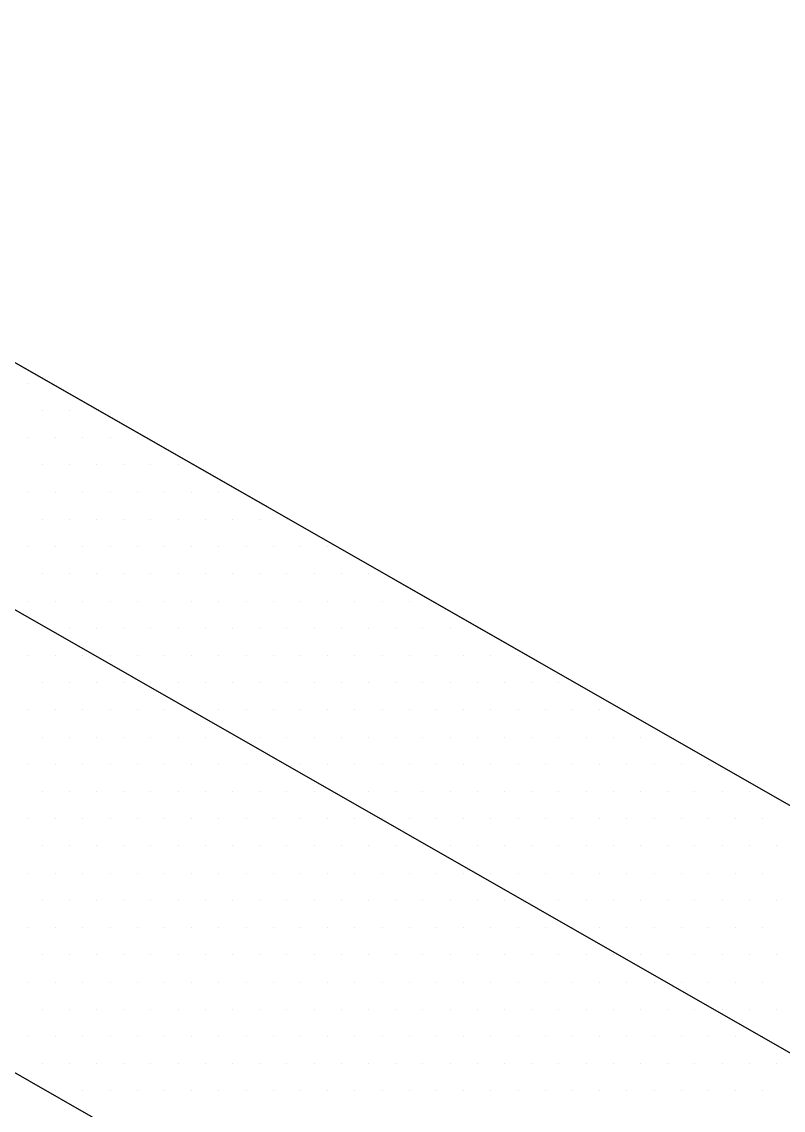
# Model space of a CAD drawing. Header units: inches. Extents: x -26 to 76, y -16 to 22.
# Drawn here: x 0.754 to 1.279, y 10.463 to 11.213 of the extents above; entities that cross this region are included whole.
import ezdxf

# ---------------------------------------------------------------- set-up
doc = ezdxf.new("R2010")
doc.units = ezdxf.units.IN
doc.header["$MEASUREMENT"] = 0
for name, color, linetype, lineweight in [('.ATI-HATCH', 7, 'Continuous', 0), ('G-ANNO-TTLB', 7, 'Continuous', 0), ('TYVEK', 7, 'Continuous', 0)]:
    doc.layers.add(name, color=color, linetype=linetype, lineweight=lineweight)

# ---------------------------------------------------------------- blocks, each defined once
blk = doc.blocks.new('Block_338')
at = {"layer": '.ATI-HATCH'}
for points, knots in [([(0.3765, 11.19149), (0.3765, 11.19149), (0.22702, 11.10645), (0.22702, 11.10645), (0.22702, 11.10645), (1.46957, 10.39693), (1.46957, 10.39693), (1.46957, 10.39693), (1.64221, 10.46874), (1.64221, 10.46874), (1.64221, 10.46874), (0.3765, 11.19149), (0.3765, 11.19149)], [0, 0, 0, 0, 1, 1, 1, 2, 2, 2, 3, 3, 3, 4, 4, 4, 4]), ([(0.22702, 11.10645), (0.22702, 11.10645), (0.0649, 11.01423), (0.0649, 11.01423), (0.0649, 11.01423), (-0.05178, 10.94672), (-0.05178, 10.94672), (-0.05178, 10.94672), (0.8818, 10.41363), (0.8818, 10.41363), (1.1439, 10.26708), (1.40599, 10.12053), (1.44561, 10.17477), (1.45094, 10.18207), (1.45225, 10.19301), (1.44897, 10.20809), (1.44134, 10.24319), (1.4089, 10.3007), (1.37645, 10.3582), (1.37645, 10.3582), (1.46957, 10.39693), (1.46957, 10.39693), (1.46957, 10.39693), (0.22702, 11.10645), (0.22702, 11.10645)], [0, 0, 0, 0, 1, 1, 1, 2, 2, 2, 3, 3, 3, 4, 4, 4, 5, 5, 5, 6, 6, 6, 7, 7, 7, 8, 8, 8, 8])]:
    blk.add_open_spline(points, degree=3, knots=knots, dxfattribs=at)
at = {"layer": '.ATI-HATCH', "color": 8, "lineweight": 0, "true_color": 0x808080}
for points in [[(0.759, 10.96429), (0.759, 10.96429), (0.759, 10.96429), (0.759, 10.96429)], [(0.76838, 10.94553), (0.76838, 10.94553), (0.76838, 10.94553), (0.76838, 10.94553)], [(0.78714, 10.94553), (0.78714, 10.94553), (0.78714, 10.94553), (0.78714, 10.94553)], [(0.80589, 10.94553), (0.80589, 10.94553), (0.80589, 10.94553), (0.80589, 10.94553)], [(0.759, 10.92678), (0.759, 10.92678), (0.759, 10.92678), (0.759, 10.92678)], [(0.77776, 10.92678), (0.77776, 10.92678), (0.77776, 10.92678), (0.77776, 10.92678)], [(0.79652, 10.92678), (0.79652, 10.92678), (0.79652, 10.92678), (0.79652, 10.92678)], [(0.81527, 10.92678), (0.81527, 10.92678), (0.81527, 10.92678), (0.81527, 10.92678)], [(0.83403, 10.92678), (0.83403, 10.92678), (0.83403, 10.92678), (0.83403, 10.92678)], [(0.76838, 10.90802), (0.76838, 10.90802), (0.76838, 10.90802), (0.76838, 10.90802)], [(0.78714, 10.90802), (0.78714, 10.90802), (0.78714, 10.90802), (0.78714, 10.90802)], [(0.80589, 10.90802), (0.80589, 10.90802), (0.80589, 10.90802), (0.80589, 10.90802)], [(0.82465, 10.90802), (0.82465, 10.90802), (0.82465, 10.90802), (0.82465, 10.90802)], [(0.8434, 10.90802), (0.8434, 10.90802), (0.8434, 10.90802), (0.8434, 10.90802)], [(0.86216, 10.90802), (0.86216, 10.90802), (0.86216, 10.90802), (0.86216, 10.90802)], [(0.759, 10.88926), (0.759, 10.88926), (0.759, 10.88926), (0.759, 10.88926)], [(0.77776, 10.88926), (0.77776, 10.88926), (0.77776, 10.88926), (0.77776, 10.88926)], [(0.79652, 10.88926), (0.79652, 10.88926), (0.79652, 10.88926), (0.79652, 10.88926)], [(0.81527, 10.88926), (0.81527, 10.88926), (0.81527, 10.88926), (0.81527, 10.88926)], [(0.83403, 10.88926), (0.83403, 10.88926), (0.83403, 10.88926), (0.83403, 10.88926)], [(0.85278, 10.88926), (0.85278, 10.88926), (0.85278, 10.88926), (0.85278, 10.88926)], [(0.87154, 10.88926), (0.87154, 10.88926), (0.87154, 10.88926), (0.87154, 10.88926)], [(0.89029, 10.88926), (0.89029, 10.88926), (0.89029, 10.88926), (0.89029, 10.88926)], [(0.76838, 10.87051), (0.76838, 10.87051), (0.76838, 10.87051), (0.76838, 10.87051)], [(0.78714, 10.87051), (0.78714, 10.87051), (0.78714, 10.87051), (0.78714, 10.87051)], [(0.80589, 10.87051), (0.80589, 10.87051), (0.80589, 10.87051), (0.80589, 10.87051)], [(0.82465, 10.87051), (0.82465, 10.87051), (0.82465, 10.87051), (0.82465, 10.87051)], [(0.8434, 10.87051), (0.8434, 10.87051), (0.8434, 10.87051), (0.8434, 10.87051)], [(0.86216, 10.87051), (0.86216, 10.87051), (0.86216, 10.87051), (0.86216, 10.87051)], [(0.88092, 10.87051), (0.88092, 10.87051), (0.88092, 10.87051), (0.88092, 10.87051)], [(0.89967, 10.87051), (0.89967, 10.87051), (0.89967, 10.87051), (0.89967, 10.87051)], [(0.91843, 10.87051), (0.91843, 10.87051), (0.91843, 10.87051), (0.91843, 10.87051)], [(0.93718, 10.87051), (0.93718, 10.87051), (0.93718, 10.87051), (0.93718, 10.87051)], [(0.759, 10.85175), (0.759, 10.85175), (0.759, 10.85175), (0.759, 10.85175)], [(0.77776, 10.85175), (0.77776, 10.85175), (0.77776, 10.85175), (0.77776, 10.85175)], [(0.79652, 10.85175), (0.79652, 10.85175), (0.79652, 10.85175), (0.79652, 10.85175)], [(0.81527, 10.85175), (0.81527, 10.85175), (0.81527, 10.85175), (0.81527, 10.85175)], [(0.83403, 10.85175), (0.83403, 10.85175), (0.83403, 10.85175), (0.83403, 10.85175)], [(0.85278, 10.85175), (0.85278, 10.85175), (0.85278, 10.85175), (0.85278, 10.85175)], [(0.87154, 10.85175), (0.87154, 10.85175), (0.87154, 10.85175), (0.87154, 10.85175)], [(0.89029, 10.85175), (0.89029, 10.85175), (0.89029, 10.85175), (0.89029, 10.85175)], [(0.90905, 10.85175), (0.90905, 10.85175), (0.90905, 10.85175), (0.90905, 10.85175)], [(0.92781, 10.85175), (0.92781, 10.85175), (0.92781, 10.85175), (0.92781, 10.85175)], [(0.94656, 10.85175), (0.94656, 10.85175), (0.94656, 10.85175), (0.94656, 10.85175)], [(0.96532, 10.85175), (0.96532, 10.85175), (0.96532, 10.85175), (0.96532, 10.85175)], [(0.76838, 10.833), (0.76838, 10.833), (0.76838, 10.833), (0.76838, 10.833)], [(0.78714, 10.833), (0.78714, 10.833), (0.78714, 10.833), (0.78714, 10.833)], [(0.80589, 10.833), (0.80589, 10.833), (0.80589, 10.833), (0.80589, 10.833)], [(0.82465, 10.833), (0.82465, 10.833), (0.82465, 10.833), (0.82465, 10.833)], [(0.8434, 10.833), (0.8434, 10.833), (0.8434, 10.833), (0.8434, 10.833)], [(0.86216, 10.833), (0.86216, 10.833), (0.86216, 10.833), (0.86216, 10.833)], [(0.88092, 10.833), (0.88092, 10.833), (0.88092, 10.833), (0.88092, 10.833)], [(0.89967, 10.833), (0.89967, 10.833), (0.89967, 10.833), (0.89967, 10.833)], [(0.91843, 10.833), (0.91843, 10.833), (0.91843, 10.833), (0.91843, 10.833)], [(0.93718, 10.833), (0.93718, 10.833), (0.93718, 10.833), (0.93718, 10.833)], [(0.95594, 10.833), (0.95594, 10.833), (0.95594, 10.833), (0.95594, 10.833)], [(0.97469, 10.833), (0.97469, 10.833), (0.97469, 10.833), (0.97469, 10.833)], [(0.99345, 10.833), (0.99345, 10.833), (0.99345, 10.833), (0.99345, 10.833)], [(0.759, 10.81424), (0.759, 10.81424), (0.759, 10.81424), (0.759, 10.81424)], [(0.77776, 10.81424), (0.77776, 10.81424), (0.77776, 10.81424), (0.77776, 10.81424)], [(0.79652, 10.81424), (0.79652, 10.81424), (0.79652, 10.81424), (0.79652, 10.81424)], [(0.81527, 10.81424), (0.81527, 10.81424), (0.81527, 10.81424), (0.81527, 10.81424)], [(0.83403, 10.81424), (0.83403, 10.81424), (0.83403, 10.81424), (0.83403, 10.81424)], [(0.85278, 10.81424), (0.85278, 10.81424), (0.85278, 10.81424), (0.85278, 10.81424)], [(0.87154, 10.81424), (0.87154, 10.81424), (0.87154, 10.81424), (0.87154, 10.81424)], [(0.89029, 10.81424), (0.89029, 10.81424), (0.89029, 10.81424), (0.89029, 10.81424)], [(0.90905, 10.81424), (0.90905, 10.81424), (0.90905, 10.81424), (0.90905, 10.81424)], [(0.92781, 10.81424), (0.92781, 10.81424), (0.92781, 10.81424), (0.92781, 10.81424)], [(0.94656, 10.81424), (0.94656, 10.81424), (0.94656, 10.81424), (0.94656, 10.81424)], [(0.96532, 10.81424), (0.96532, 10.81424), (0.96532, 10.81424), (0.96532, 10.81424)], [(0.98407, 10.81424), (0.98407, 10.81424), (0.98407, 10.81424), (0.98407, 10.81424)], [(1.00283, 10.81424), (1.00283, 10.81424), (1.00283, 10.81424), (1.00283, 10.81424)], [(1.02158, 10.81424), (1.02158, 10.81424), (1.02158, 10.81424), (1.02158, 10.81424)], [(0.76838, 10.79549), (0.76838, 10.79549), (0.76838, 10.79549), (0.76838, 10.79549)], [(0.78714, 10.79549), (0.78714, 10.79549), (0.78714, 10.79549), (0.78714, 10.79549)], [(0.80589, 10.79549), (0.80589, 10.79549), (0.80589, 10.79549), (0.80589, 10.79549)], [(0.82465, 10.79549), (0.82465, 10.79549), (0.82465, 10.79549), (0.82465, 10.79549)], [(0.8434, 10.79549), (0.8434, 10.79549), (0.8434, 10.79549), (0.8434, 10.79549)], [(0.86216, 10.79549), (0.86216, 10.79549), (0.86216, 10.79549), (0.86216, 10.79549)], [(0.88092, 10.79549), (0.88092, 10.79549), (0.88092, 10.79549), (0.88092, 10.79549)], [(0.89967, 10.79549), (0.89967, 10.79549), (0.89967, 10.79549), (0.89967, 10.79549)], [(0.91843, 10.79549), (0.91843, 10.79549), (0.91843, 10.79549), (0.91843, 10.79549)], [(0.93718, 10.79549), (0.93718, 10.79549), (0.93718, 10.79549), (0.93718, 10.79549)], [(0.95594, 10.79549), (0.95594, 10.79549), (0.95594, 10.79549), (0.95594, 10.79549)], [(0.97469, 10.79549), (0.97469, 10.79549), (0.97469, 10.79549), (0.97469, 10.79549)], [(0.99345, 10.79549), (0.99345, 10.79549), (0.99345, 10.79549), (0.99345, 10.79549)], [(1.01221, 10.79549), (1.01221, 10.79549), (1.01221, 10.79549), (1.01221, 10.79549)], [(1.03096, 10.79549), (1.03096, 10.79549), (1.03096, 10.79549), (1.03096, 10.79549)], [(1.04972, 10.79549), (1.04972, 10.79549), (1.04972, 10.79549), (1.04972, 10.79549)], [(1.06847, 10.79549), (1.06847, 10.79549), (1.06847, 10.79549), (1.06847, 10.79549)], [(0.759, 10.77673), (0.759, 10.77673), (0.759, 10.77673), (0.759, 10.77673)], [(0.77776, 10.77673), (0.77776, 10.77673), (0.77776, 10.77673), (0.77776, 10.77673)], [(0.79652, 10.77673), (0.79652, 10.77673), (0.79652, 10.77673), (0.79652, 10.77673)], [(0.81527, 10.77673), (0.81527, 10.77673), (0.81527, 10.77673), (0.81527, 10.77673)], [(0.83403, 10.77673), (0.83403, 10.77673), (0.83403, 10.77673), (0.83403, 10.77673)], [(0.85278, 10.77673), (0.85278, 10.77673), (0.85278, 10.77673), (0.85278, 10.77673)], [(0.87154, 10.77673), (0.87154, 10.77673), (0.87154, 10.77673), (0.87154, 10.77673)], [(0.89029, 10.77673), (0.89029, 10.77673), (0.89029, 10.77673), (0.89029, 10.77673)], [(0.90905, 10.77673), (0.90905, 10.77673), (0.90905, 10.77673), (0.90905, 10.77673)], [(0.92781, 10.77673), (0.92781, 10.77673), (0.92781, 10.77673), (0.92781, 10.77673)], [(0.94656, 10.77673), (0.94656, 10.77673), (0.94656, 10.77673), (0.94656, 10.77673)], [(0.96532, 10.77673), (0.96532, 10.77673), (0.96532, 10.77673), (0.96532, 10.77673)], [(0.98407, 10.77673), (0.98407, 10.77673), (0.98407, 10.77673), (0.98407, 10.77673)], [(1.00283, 10.77673), (1.00283, 10.77673), (1.00283, 10.77673), (1.00283, 10.77673)], [(1.02158, 10.77673), (1.02158, 10.77673), (1.02158, 10.77673), (1.02158, 10.77673)], [(1.04034, 10.77673), (1.04034, 10.77673), (1.04034, 10.77673), (1.04034, 10.77673)], [(1.0591, 10.77673), (1.0591, 10.77673), (1.0591, 10.77673), (1.0591, 10.77673)], [(1.07785, 10.77673), (1.07785, 10.77673), (1.07785, 10.77673), (1.07785, 10.77673)], [(1.09661, 10.77673), (1.09661, 10.77673), (1.09661, 10.77673), (1.09661, 10.77673)], [(0.76838, 10.75797), (0.76838, 10.75797), (0.76838, 10.75797), (0.76838, 10.75797)], [(0.78714, 10.75797), (0.78714, 10.75797), (0.78714, 10.75797), (0.78714, 10.75797)], [(0.80589, 10.75797), (0.80589, 10.75797), (0.80589, 10.75797), (0.80589, 10.75797)], [(0.82465, 10.75797), (0.82465, 10.75797), (0.82465, 10.75797), (0.82465, 10.75797)], [(0.8434, 10.75797), (0.8434, 10.75797), (0.8434, 10.75797), (0.8434, 10.75797)], [(0.86216, 10.75797), (0.86216, 10.75797), (0.86216, 10.75797), (0.86216, 10.75797)], [(0.88092, 10.75797), (0.88092, 10.75797), (0.88092, 10.75797), (0.88092, 10.75797)], [(0.89967, 10.75797), (0.89967, 10.75797), (0.89967, 10.75797), (0.89967, 10.75797)], [(0.91843, 10.75797), (0.91843, 10.75797), (0.91843, 10.75797), (0.91843, 10.75797)], [(0.93718, 10.75797), (0.93718, 10.75797), (0.93718, 10.75797), (0.93718, 10.75797)], [(0.95594, 10.75797), (0.95594, 10.75797), (0.95594, 10.75797), (0.95594, 10.75797)], [(0.97469, 10.75797), (0.97469, 10.75797), (0.97469, 10.75797), (0.97469, 10.75797)], [(0.99345, 10.75797), (0.99345, 10.75797), (0.99345, 10.75797), (0.99345, 10.75797)], [(1.01221, 10.75797), (1.01221, 10.75797), (1.01221, 10.75797), (1.01221, 10.75797)], [(1.03096, 10.75797), (1.03096, 10.75797), (1.03096, 10.75797), (1.03096, 10.75797)], [(1.04972, 10.75797), (1.04972, 10.75797), (1.04972, 10.75797), (1.04972, 10.75797)], [(1.06847, 10.75797), (1.06847, 10.75797), (1.06847, 10.75797), (1.06847, 10.75797)], [(1.08723, 10.75797), (1.08723, 10.75797), (1.08723, 10.75797), (1.08723, 10.75797)], [(1.10598, 10.75797), (1.10598, 10.75797), (1.10598, 10.75797), (1.10598, 10.75797)], [(1.12474, 10.75797), (1.12474, 10.75797), (1.12474, 10.75797), (1.12474, 10.75797)], [(0.759, 10.73922), (0.759, 10.73922), (0.759, 10.73922), (0.759, 10.73922)], [(0.77776, 10.73922), (0.77776, 10.73922), (0.77776, 10.73922), (0.77776, 10.73922)], [(0.79652, 10.73922), (0.79652, 10.73922), (0.79652, 10.73922), (0.79652, 10.73922)], [(0.81527, 10.73922), (0.81527, 10.73922), (0.81527, 10.73922), (0.81527, 10.73922)], [(0.83403, 10.73922), (0.83403, 10.73922), (0.83403, 10.73922), (0.83403, 10.73922)], [(0.85278, 10.73922), (0.85278, 10.73922), (0.85278, 10.73922), (0.85278, 10.73922)], [(0.87154, 10.73922), (0.87154, 10.73922), (0.87154, 10.73922), (0.87154, 10.73922)], [(0.89029, 10.73922), (0.89029, 10.73922), (0.89029, 10.73922), (0.89029, 10.73922)], [(0.90905, 10.73922), (0.90905, 10.73922), (0.90905, 10.73922), (0.90905, 10.73922)], [(0.92781, 10.73922), (0.92781, 10.73922), (0.92781, 10.73922), (0.92781, 10.73922)], [(0.94656, 10.73922), (0.94656, 10.73922), (0.94656, 10.73922), (0.94656, 10.73922)], [(0.96532, 10.73922), (0.96532, 10.73922), (0.96532, 10.73922), (0.96532, 10.73922)], [(0.98407, 10.73922), (0.98407, 10.73922), (0.98407, 10.73922), (0.98407, 10.73922)], [(1.00283, 10.73922), (1.00283, 10.73922), (1.00283, 10.73922), (1.00283, 10.73922)], [(1.02158, 10.73922), (1.02158, 10.73922), (1.02158, 10.73922), (1.02158, 10.73922)], [(1.04034, 10.73922), (1.04034, 10.73922), (1.04034, 10.73922), (1.04034, 10.73922)], [(1.0591, 10.73922), (1.0591, 10.73922), (1.0591, 10.73922), (1.0591, 10.73922)], [(1.07785, 10.73922), (1.07785, 10.73922), (1.07785, 10.73922), (1.07785, 10.73922)], [(1.09661, 10.73922), (1.09661, 10.73922), (1.09661, 10.73922), (1.09661, 10.73922)], [(1.11536, 10.73922), (1.11536, 10.73922), (1.11536, 10.73922), (1.11536, 10.73922)], [(1.13412, 10.73922), (1.13412, 10.73922), (1.13412, 10.73922), (1.13412, 10.73922)], [(1.15287, 10.73922), (1.15287, 10.73922), (1.15287, 10.73922), (1.15287, 10.73922)], [(0.76838, 10.72046), (0.76838, 10.72046), (0.76838, 10.72046), (0.76838, 10.72046)], [(0.78714, 10.72046), (0.78714, 10.72046), (0.78714, 10.72046), (0.78714, 10.72046)], [(0.80589, 10.72046), (0.80589, 10.72046), (0.80589, 10.72046), (0.80589, 10.72046)], [(0.82465, 10.72046), (0.82465, 10.72046), (0.82465, 10.72046), (0.82465, 10.72046)], [(0.8434, 10.72046), (0.8434, 10.72046), (0.8434, 10.72046), (0.8434, 10.72046)], [(0.86216, 10.72046), (0.86216, 10.72046), (0.86216, 10.72046), (0.86216, 10.72046)], [(0.88092, 10.72046), (0.88092, 10.72046), (0.88092, 10.72046), (0.88092, 10.72046)], [(0.89967, 10.72046), (0.89967, 10.72046), (0.89967, 10.72046), (0.89967, 10.72046)], [(0.91843, 10.72046), (0.91843, 10.72046), (0.91843, 10.72046), (0.91843, 10.72046)], [(0.93718, 10.72046), (0.93718, 10.72046), (0.93718, 10.72046), (0.93718, 10.72046)], [(0.95594, 10.72046), (0.95594, 10.72046), (0.95594, 10.72046), (0.95594, 10.72046)], [(0.97469, 10.72046), (0.97469, 10.72046), (0.97469, 10.72046), (0.97469, 10.72046)], [(0.99345, 10.72046), (0.99345, 10.72046), (0.99345, 10.72046), (0.99345, 10.72046)], [(1.01221, 10.72046), (1.01221, 10.72046), (1.01221, 10.72046), (1.01221, 10.72046)], [(1.03096, 10.72046), (1.03096, 10.72046), (1.03096, 10.72046), (1.03096, 10.72046)], [(1.04972, 10.72046), (1.04972, 10.72046), (1.04972, 10.72046), (1.04972, 10.72046)], [(1.06847, 10.72046), (1.06847, 10.72046), (1.06847, 10.72046), (1.06847, 10.72046)], [(1.08723, 10.72046), (1.08723, 10.72046), (1.08723, 10.72046), (1.08723, 10.72046)], [(1.10598, 10.72046), (1.10598, 10.72046), (1.10598, 10.72046), (1.10598, 10.72046)], [(1.12474, 10.72046), (1.12474, 10.72046), (1.12474, 10.72046), (1.12474, 10.72046)], [(1.1435, 10.72046), (1.1435, 10.72046), (1.1435, 10.72046), (1.1435, 10.72046)], [(1.16225, 10.72046), (1.16225, 10.72046), (1.16225, 10.72046), (1.16225, 10.72046)], [(1.18101, 10.72046), (1.18101, 10.72046), (1.18101, 10.72046), (1.18101, 10.72046)], [(1.19976, 10.72046), (1.19976, 10.72046), (1.19976, 10.72046), (1.19976, 10.72046)], [(0.759, 10.70171), (0.759, 10.70171), (0.759, 10.70171), (0.759, 10.70171)], [(0.77776, 10.70171), (0.77776, 10.70171), (0.77776, 10.70171), (0.77776, 10.70171)], [(0.79652, 10.70171), (0.79652, 10.70171), (0.79652, 10.70171), (0.79652, 10.70171)], [(0.81527, 10.70171), (0.81527, 10.70171), (0.81527, 10.70171), (0.81527, 10.70171)], [(0.83403, 10.70171), (0.83403, 10.70171), (0.83403, 10.70171), (0.83403, 10.70171)], [(0.85278, 10.70171), (0.85278, 10.70171), (0.85278, 10.70171), (0.85278, 10.70171)], [(0.87154, 10.70171), (0.87154, 10.70171), (0.87154, 10.70171), (0.87154, 10.70171)], [(0.89029, 10.70171), (0.89029, 10.70171), (0.89029, 10.70171), (0.89029, 10.70171)], [(0.90905, 10.70171), (0.90905, 10.70171), (0.90905, 10.70171), (0.90905, 10.70171)], [(0.92781, 10.70171), (0.92781, 10.70171), (0.92781, 10.70171), (0.92781, 10.70171)], [(0.94656, 10.70171), (0.94656, 10.70171), (0.94656, 10.70171), (0.94656, 10.70171)], [(0.96532, 10.70171), (0.96532, 10.70171), (0.96532, 10.70171), (0.96532, 10.70171)], [(0.98407, 10.70171), (0.98407, 10.70171), (0.98407, 10.70171), (0.98407, 10.70171)], [(1.00283, 10.70171), (1.00283, 10.70171), (1.00283, 10.70171), (1.00283, 10.70171)], [(1.02158, 10.70171), (1.02158, 10.70171), (1.02158, 10.70171), (1.02158, 10.70171)], [(1.04034, 10.70171), (1.04034, 10.70171), (1.04034, 10.70171), (1.04034, 10.70171)], [(1.0591, 10.70171), (1.0591, 10.70171), (1.0591, 10.70171), (1.0591, 10.70171)], [(1.07785, 10.70171), (1.07785, 10.70171), (1.07785, 10.70171), (1.07785, 10.70171)], [(1.09661, 10.70171), (1.09661, 10.70171), (1.09661, 10.70171), (1.09661, 10.70171)], [(1.11536, 10.70171), (1.11536, 10.70171), (1.11536, 10.70171), (1.11536, 10.70171)], [(1.13412, 10.70171), (1.13412, 10.70171), (1.13412, 10.70171), (1.13412, 10.70171)], [(1.15287, 10.70171), (1.15287, 10.70171), (1.15287, 10.70171), (1.15287, 10.70171)], [(1.17163, 10.70171), (1.17163, 10.70171), (1.17163, 10.70171), (1.17163, 10.70171)], [(1.19038, 10.70171), (1.19038, 10.70171), (1.19038, 10.70171), (1.19038, 10.70171)], [(1.20914, 10.70171), (1.20914, 10.70171), (1.20914, 10.70171), (1.20914, 10.70171)], [(1.2279, 10.70171), (1.2279, 10.70171), (1.2279, 10.70171), (1.2279, 10.70171)], [(0.76838, 10.68295), (0.76838, 10.68295), (0.76838, 10.68295), (0.76838, 10.68295)], [(0.78714, 10.68295), (0.78714, 10.68295), (0.78714, 10.68295), (0.78714, 10.68295)], [(0.80589, 10.68295), (0.80589, 10.68295), (0.80589, 10.68295), (0.80589, 10.68295)], [(0.82465, 10.68295), (0.82465, 10.68295), (0.82465, 10.68295), (0.82465, 10.68295)], [(0.8434, 10.68295), (0.8434, 10.68295), (0.8434, 10.68295), (0.8434, 10.68295)], [(0.86216, 10.68295), (0.86216, 10.68295), (0.86216, 10.68295), (0.86216, 10.68295)], [(0.88092, 10.68295), (0.88092, 10.68295), (0.88092, 10.68295), (0.88092, 10.68295)], [(0.89967, 10.68295), (0.89967, 10.68295), (0.89967, 10.68295), (0.89967, 10.68295)], [(0.91843, 10.68295), (0.91843, 10.68295), (0.91843, 10.68295), (0.91843, 10.68295)], [(0.93718, 10.68295), (0.93718, 10.68295), (0.93718, 10.68295), (0.93718, 10.68295)], [(0.95594, 10.68295), (0.95594, 10.68295), (0.95594, 10.68295), (0.95594, 10.68295)], [(0.97469, 10.68295), (0.97469, 10.68295), (0.97469, 10.68295), (0.97469, 10.68295)], [(0.99345, 10.68295), (0.99345, 10.68295), (0.99345, 10.68295), (0.99345, 10.68295)], [(1.01221, 10.68295), (1.01221, 10.68295), (1.01221, 10.68295), (1.01221, 10.68295)], [(1.03096, 10.68295), (1.03096, 10.68295), (1.03096, 10.68295), (1.03096, 10.68295)], [(1.04972, 10.68295), (1.04972, 10.68295), (1.04972, 10.68295), (1.04972, 10.68295)], [(1.06847, 10.68295), (1.06847, 10.68295), (1.06847, 10.68295), (1.06847, 10.68295)], [(1.08723, 10.68295), (1.08723, 10.68295), (1.08723, 10.68295), (1.08723, 10.68295)], [(1.10598, 10.68295), (1.10598, 10.68295), (1.10598, 10.68295), (1.10598, 10.68295)], [(1.12474, 10.68295), (1.12474, 10.68295), (1.12474, 10.68295), (1.12474, 10.68295)], [(1.1435, 10.68295), (1.1435, 10.68295), (1.1435, 10.68295), (1.1435, 10.68295)], [(1.16225, 10.68295), (1.16225, 10.68295), (1.16225, 10.68295), (1.16225, 10.68295)], [(1.18101, 10.68295), (1.18101, 10.68295), (1.18101, 10.68295), (1.18101, 10.68295)], [(1.19976, 10.68295), (1.19976, 10.68295), (1.19976, 10.68295), (1.19976, 10.68295)], [(1.21852, 10.68295), (1.21852, 10.68295), (1.21852, 10.68295), (1.21852, 10.68295)], [(1.23727, 10.68295), (1.23727, 10.68295), (1.23727, 10.68295), (1.23727, 10.68295)], [(1.25603, 10.68295), (1.25603, 10.68295), (1.25603, 10.68295), (1.25603, 10.68295)], [(0.759, 10.6642), (0.759, 10.6642), (0.759, 10.6642), (0.759, 10.6642)], [(0.77776, 10.6642), (0.77776, 10.6642), (0.77776, 10.6642), (0.77776, 10.6642)], [(0.79652, 10.6642), (0.79652, 10.6642), (0.79652, 10.6642), (0.79652, 10.6642)], [(0.81527, 10.6642), (0.81527, 10.6642), (0.81527, 10.6642), (0.81527, 10.6642)], [(0.83403, 10.6642), (0.83403, 10.6642), (0.83403, 10.6642), (0.83403, 10.6642)], [(0.85278, 10.6642), (0.85278, 10.6642), (0.85278, 10.6642), (0.85278, 10.6642)], [(0.87154, 10.6642), (0.87154, 10.6642), (0.87154, 10.6642), (0.87154, 10.6642)], [(0.89029, 10.6642), (0.89029, 10.6642), (0.89029, 10.6642), (0.89029, 10.6642)], [(0.90905, 10.6642), (0.90905, 10.6642), (0.90905, 10.6642), (0.90905, 10.6642)], [(0.92781, 10.6642), (0.92781, 10.6642), (0.92781, 10.6642), (0.92781, 10.6642)], [(0.94656, 10.6642), (0.94656, 10.6642), (0.94656, 10.6642), (0.94656, 10.6642)], [(0.96532, 10.6642), (0.96532, 10.6642), (0.96532, 10.6642), (0.96532, 10.6642)], [(0.98407, 10.6642), (0.98407, 10.6642), (0.98407, 10.6642), (0.98407, 10.6642)], [(1.00283, 10.6642), (1.00283, 10.6642), (1.00283, 10.6642), (1.00283, 10.6642)], [(1.02158, 10.6642), (1.02158, 10.6642), (1.02158, 10.6642), (1.02158, 10.6642)], [(1.04034, 10.6642), (1.04034, 10.6642), (1.04034, 10.6642), (1.04034, 10.6642)], [(1.0591, 10.6642), (1.0591, 10.6642), (1.0591, 10.6642), (1.0591, 10.6642)], [(1.07785, 10.6642), (1.07785, 10.6642), (1.07785, 10.6642), (1.07785, 10.6642)], [(1.09661, 10.6642), (1.09661, 10.6642), (1.09661, 10.6642), (1.09661, 10.6642)], [(1.11536, 10.6642), (1.11536, 10.6642), (1.11536, 10.6642), (1.11536, 10.6642)], [(1.13412, 10.6642), (1.13412, 10.6642), (1.13412, 10.6642), (1.13412, 10.6642)], [(1.15287, 10.6642), (1.15287, 10.6642), (1.15287, 10.6642), (1.15287, 10.6642)], [(1.17163, 10.6642), (1.17163, 10.6642), (1.17163, 10.6642), (1.17163, 10.6642)], [(1.19038, 10.6642), (1.19038, 10.6642), (1.19038, 10.6642), (1.19038, 10.6642)], [(1.20914, 10.6642), (1.20914, 10.6642), (1.20914, 10.6642), (1.20914, 10.6642)], [(1.2279, 10.6642), (1.2279, 10.6642), (1.2279, 10.6642), (1.2279, 10.6642)], [(1.24665, 10.6642), (1.24665, 10.6642), (1.24665, 10.6642), (1.24665, 10.6642)], [(1.26541, 10.6642), (1.26541, 10.6642), (1.26541, 10.6642), (1.26541, 10.6642)], [(0.76838, 10.64544), (0.76838, 10.64544), (0.76838, 10.64544), (0.76838, 10.64544)], [(0.78714, 10.64544), (0.78714, 10.64544), (0.78714, 10.64544), (0.78714, 10.64544)], [(0.80589, 10.64544), (0.80589, 10.64544), (0.80589, 10.64544), (0.80589, 10.64544)], [(0.82465, 10.64544), (0.82465, 10.64544), (0.82465, 10.64544), (0.82465, 10.64544)], [(0.8434, 10.64544), (0.8434, 10.64544), (0.8434, 10.64544), (0.8434, 10.64544)], [(0.86216, 10.64544), (0.86216, 10.64544), (0.86216, 10.64544), (0.86216, 10.64544)], [(0.88092, 10.64544), (0.88092, 10.64544), (0.88092, 10.64544), (0.88092, 10.64544)], [(0.89967, 10.64544), (0.89967, 10.64544), (0.89967, 10.64544), (0.89967, 10.64544)], [(0.91843, 10.64544), (0.91843, 10.64544), (0.91843, 10.64544), (0.91843, 10.64544)], [(0.93718, 10.64544), (0.93718, 10.64544), (0.93718, 10.64544), (0.93718, 10.64544)], [(0.95594, 10.64544), (0.95594, 10.64544), (0.95594, 10.64544), (0.95594, 10.64544)], [(0.97469, 10.64544), (0.97469, 10.64544), (0.97469, 10.64544), (0.97469, 10.64544)], [(0.99345, 10.64544), (0.99345, 10.64544), (0.99345, 10.64544), (0.99345, 10.64544)], [(1.01221, 10.64544), (1.01221, 10.64544), (1.01221, 10.64544), (1.01221, 10.64544)], [(1.03096, 10.64544), (1.03096, 10.64544), (1.03096, 10.64544), (1.03096, 10.64544)], [(1.04972, 10.64544), (1.04972, 10.64544), (1.04972, 10.64544), (1.04972, 10.64544)], [(1.06847, 10.64544), (1.06847, 10.64544), (1.06847, 10.64544), (1.06847, 10.64544)], [(1.08723, 10.64544), (1.08723, 10.64544), (1.08723, 10.64544), (1.08723, 10.64544)], [(1.10598, 10.64544), (1.10598, 10.64544), (1.10598, 10.64544), (1.10598, 10.64544)], [(1.12474, 10.64544), (1.12474, 10.64544), (1.12474, 10.64544), (1.12474, 10.64544)], [(1.1435, 10.64544), (1.1435, 10.64544), (1.1435, 10.64544), (1.1435, 10.64544)], [(1.16225, 10.64544), (1.16225, 10.64544), (1.16225, 10.64544), (1.16225, 10.64544)], [(1.18101, 10.64544), (1.18101, 10.64544), (1.18101, 10.64544), (1.18101, 10.64544)], [(1.19976, 10.64544), (1.19976, 10.64544), (1.19976, 10.64544), (1.19976, 10.64544)], [(1.21852, 10.64544), (1.21852, 10.64544), (1.21852, 10.64544), (1.21852, 10.64544)], [(1.23727, 10.64544), (1.23727, 10.64544), (1.23727, 10.64544), (1.23727, 10.64544)], [(1.25603, 10.64544), (1.25603, 10.64544), (1.25603, 10.64544), (1.25603, 10.64544)], [(1.27479, 10.64544), (1.27479, 10.64544), (1.27479, 10.64544), (1.27479, 10.64544)], [(0.759, 10.62668), (0.759, 10.62668), (0.759, 10.62668), (0.759, 10.62668)], [(0.77776, 10.62668), (0.77776, 10.62668), (0.77776, 10.62668), (0.77776, 10.62668)], [(0.79652, 10.62668), (0.79652, 10.62668), (0.79652, 10.62668), (0.79652, 10.62668)], [(0.81527, 10.62668), (0.81527, 10.62668), (0.81527, 10.62668), (0.81527, 10.62668)], [(0.83403, 10.62668), (0.83403, 10.62668), (0.83403, 10.62668), (0.83403, 10.62668)], [(0.85278, 10.62668), (0.85278, 10.62668), (0.85278, 10.62668), (0.85278, 10.62668)], [(0.87154, 10.62668), (0.87154, 10.62668), (0.87154, 10.62668), (0.87154, 10.62668)], [(0.89029, 10.62668), (0.89029, 10.62668), (0.89029, 10.62668), (0.89029, 10.62668)], [(0.90905, 10.62668), (0.90905, 10.62668), (0.90905, 10.62668), (0.90905, 10.62668)], [(0.92781, 10.62668), (0.92781, 10.62668), (0.92781, 10.62668), (0.92781, 10.62668)], [(0.94656, 10.62668), (0.94656, 10.62668), (0.94656, 10.62668), (0.94656, 10.62668)], [(0.96532, 10.62668), (0.96532, 10.62668), (0.96532, 10.62668), (0.96532, 10.62668)], [(0.98407, 10.62668), (0.98407, 10.62668), (0.98407, 10.62668), (0.98407, 10.62668)], [(1.00283, 10.62668), (1.00283, 10.62668), (1.00283, 10.62668), (1.00283, 10.62668)], [(1.02158, 10.62668), (1.02158, 10.62668), (1.02158, 10.62668), (1.02158, 10.62668)], [(1.04034, 10.62668), (1.04034, 10.62668), (1.04034, 10.62668), (1.04034, 10.62668)], [(1.0591, 10.62668), (1.0591, 10.62668), (1.0591, 10.62668), (1.0591, 10.62668)], [(1.07785, 10.62668), (1.07785, 10.62668), (1.07785, 10.62668), (1.07785, 10.62668)], [(1.09661, 10.62668), (1.09661, 10.62668), (1.09661, 10.62668), (1.09661, 10.62668)], [(1.11536, 10.62668), (1.11536, 10.62668), (1.11536, 10.62668), (1.11536, 10.62668)], [(1.13412, 10.62668), (1.13412, 10.62668), (1.13412, 10.62668), (1.13412, 10.62668)], [(1.15287, 10.62668), (1.15287, 10.62668), (1.15287, 10.62668), (1.15287, 10.62668)], [(1.17163, 10.62668), (1.17163, 10.62668), (1.17163, 10.62668), (1.17163, 10.62668)], [(1.19038, 10.62668), (1.19038, 10.62668), (1.19038, 10.62668), (1.19038, 10.62668)], [(1.20914, 10.62668), (1.20914, 10.62668), (1.20914, 10.62668), (1.20914, 10.62668)], [(1.2279, 10.62668), (1.2279, 10.62668), (1.2279, 10.62668), (1.2279, 10.62668)], [(1.24665, 10.62668), (1.24665, 10.62668), (1.24665, 10.62668), (1.24665, 10.62668)], [(1.26541, 10.62668), (1.26541, 10.62668), (1.26541, 10.62668), (1.26541, 10.62668)], [(0.76838, 10.60793), (0.76838, 10.60793), (0.76838, 10.60793), (0.76838, 10.60793)], [(0.78714, 10.60793), (0.78714, 10.60793), (0.78714, 10.60793), (0.78714, 10.60793)], [(0.80589, 10.60793), (0.80589, 10.60793), (0.80589, 10.60793), (0.80589, 10.60793)], [(0.82465, 10.60793), (0.82465, 10.60793), (0.82465, 10.60793), (0.82465, 10.60793)], [(0.8434, 10.60793), (0.8434, 10.60793), (0.8434, 10.60793), (0.8434, 10.60793)], [(0.86216, 10.60793), (0.86216, 10.60793), (0.86216, 10.60793), (0.86216, 10.60793)], [(0.88092, 10.60793), (0.88092, 10.60793), (0.88092, 10.60793), (0.88092, 10.60793)], [(0.89967, 10.60793), (0.89967, 10.60793), (0.89967, 10.60793), (0.89967, 10.60793)], [(0.91843, 10.60793), (0.91843, 10.60793), (0.91843, 10.60793), (0.91843, 10.60793)], [(0.93718, 10.60793), (0.93718, 10.60793), (0.93718, 10.60793), (0.93718, 10.60793)], [(0.95594, 10.60793), (0.95594, 10.60793), (0.95594, 10.60793), (0.95594, 10.60793)], [(0.97469, 10.60793), (0.97469, 10.60793), (0.97469, 10.60793), (0.97469, 10.60793)], [(0.99345, 10.60793), (0.99345, 10.60793), (0.99345, 10.60793), (0.99345, 10.60793)], [(1.01221, 10.60793), (1.01221, 10.60793), (1.01221, 10.60793), (1.01221, 10.60793)], [(1.03096, 10.60793), (1.03096, 10.60793), (1.03096, 10.60793), (1.03096, 10.60793)], [(1.04972, 10.60793), (1.04972, 10.60793), (1.04972, 10.60793), (1.04972, 10.60793)], [(1.06847, 10.60793), (1.06847, 10.60793), (1.06847, 10.60793), (1.06847, 10.60793)], [(1.08723, 10.60793), (1.08723, 10.60793), (1.08723, 10.60793), (1.08723, 10.60793)], [(1.10598, 10.60793), (1.10598, 10.60793), (1.10598, 10.60793), (1.10598, 10.60793)], [(1.12474, 10.60793), (1.12474, 10.60793), (1.12474, 10.60793), (1.12474, 10.60793)], [(1.1435, 10.60793), (1.1435, 10.60793), (1.1435, 10.60793), (1.1435, 10.60793)], [(1.16225, 10.60793), (1.16225, 10.60793), (1.16225, 10.60793), (1.16225, 10.60793)], [(1.18101, 10.60793), (1.18101, 10.60793), (1.18101, 10.60793), (1.18101, 10.60793)], [(1.19976, 10.60793), (1.19976, 10.60793), (1.19976, 10.60793), (1.19976, 10.60793)], [(1.21852, 10.60793), (1.21852, 10.60793), (1.21852, 10.60793), (1.21852, 10.60793)], [(1.23727, 10.60793), (1.23727, 10.60793), (1.23727, 10.60793), (1.23727, 10.60793)], [(1.25603, 10.60793), (1.25603, 10.60793), (1.25603, 10.60793), (1.25603, 10.60793)], [(1.27479, 10.60793), (1.27479, 10.60793), (1.27479, 10.60793), (1.27479, 10.60793)], [(0.759, 10.58917), (0.759, 10.58917), (0.759, 10.58917), (0.759, 10.58917)], [(0.77776, 10.58917), (0.77776, 10.58917), (0.77776, 10.58917), (0.77776, 10.58917)], [(0.79652, 10.58917), (0.79652, 10.58917), (0.79652, 10.58917), (0.79652, 10.58917)], [(0.81527, 10.58917), (0.81527, 10.58917), (0.81527, 10.58917), (0.81527, 10.58917)], [(0.83403, 10.58917), (0.83403, 10.58917), (0.83403, 10.58917), (0.83403, 10.58917)], [(0.85278, 10.58917), (0.85278, 10.58917), (0.85278, 10.58917), (0.85278, 10.58917)], [(0.87154, 10.58917), (0.87154, 10.58917), (0.87154, 10.58917), (0.87154, 10.58917)], [(0.89029, 10.58917), (0.89029, 10.58917), (0.89029, 10.58917), (0.89029, 10.58917)], [(0.90905, 10.58917), (0.90905, 10.58917), (0.90905, 10.58917), (0.90905, 10.58917)], [(0.92781, 10.58917), (0.92781, 10.58917), (0.92781, 10.58917), (0.92781, 10.58917)], [(0.94656, 10.58917), (0.94656, 10.58917), (0.94656, 10.58917), (0.94656, 10.58917)], [(0.96532, 10.58917), (0.96532, 10.58917), (0.96532, 10.58917), (0.96532, 10.58917)], [(0.98407, 10.58917), (0.98407, 10.58917), (0.98407, 10.58917), (0.98407, 10.58917)], [(1.00283, 10.58917), (1.00283, 10.58917), (1.00283, 10.58917), (1.00283, 10.58917)], [(1.02158, 10.58917), (1.02158, 10.58917), (1.02158, 10.58917), (1.02158, 10.58917)], [(1.04034, 10.58917), (1.04034, 10.58917), (1.04034, 10.58917), (1.04034, 10.58917)], [(1.0591, 10.58917), (1.0591, 10.58917), (1.0591, 10.58917), (1.0591, 10.58917)], [(1.07785, 10.58917), (1.07785, 10.58917), (1.07785, 10.58917), (1.07785, 10.58917)], [(1.09661, 10.58917), (1.09661, 10.58917), (1.09661, 10.58917), (1.09661, 10.58917)], [(1.11536, 10.58917), (1.11536, 10.58917), (1.11536, 10.58917), (1.11536, 10.58917)], [(1.13412, 10.58917), (1.13412, 10.58917), (1.13412, 10.58917), (1.13412, 10.58917)], [(1.15287, 10.58917), (1.15287, 10.58917), (1.15287, 10.58917), (1.15287, 10.58917)], [(1.17163, 10.58917), (1.17163, 10.58917), (1.17163, 10.58917), (1.17163, 10.58917)], [(1.19038, 10.58917), (1.19038, 10.58917), (1.19038, 10.58917), (1.19038, 10.58917)], [(1.20914, 10.58917), (1.20914, 10.58917), (1.20914, 10.58917), (1.20914, 10.58917)], [(1.2279, 10.58917), (1.2279, 10.58917), (1.2279, 10.58917), (1.2279, 10.58917)], [(1.24665, 10.58917), (1.24665, 10.58917), (1.24665, 10.58917), (1.24665, 10.58917)], [(1.26541, 10.58917), (1.26541, 10.58917), (1.26541, 10.58917), (1.26541, 10.58917)], [(0.76838, 10.57042), (0.76838, 10.57042), (0.76838, 10.57042), (0.76838, 10.57042)], [(0.78714, 10.57042), (0.78714, 10.57042), (0.78714, 10.57042), (0.78714, 10.57042)], [(0.80589, 10.57042), (0.80589, 10.57042), (0.80589, 10.57042), (0.80589, 10.57042)], [(0.82465, 10.57042), (0.82465, 10.57042), (0.82465, 10.57042), (0.82465, 10.57042)], [(0.8434, 10.57042), (0.8434, 10.57042), (0.8434, 10.57042), (0.8434, 10.57042)], [(0.86216, 10.57042), (0.86216, 10.57042), (0.86216, 10.57042), (0.86216, 10.57042)], [(0.88092, 10.57042), (0.88092, 10.57042), (0.88092, 10.57042), (0.88092, 10.57042)], [(0.89967, 10.57042), (0.89967, 10.57042), (0.89967, 10.57042), (0.89967, 10.57042)], [(0.91843, 10.57042), (0.91843, 10.57042), (0.91843, 10.57042), (0.91843, 10.57042)], [(0.93718, 10.57042), (0.93718, 10.57042), (0.93718, 10.57042), (0.93718, 10.57042)], [(0.95594, 10.57042), (0.95594, 10.57042), (0.95594, 10.57042), (0.95594, 10.57042)], [(0.97469, 10.57042), (0.97469, 10.57042), (0.97469, 10.57042), (0.97469, 10.57042)], [(0.99345, 10.57042), (0.99345, 10.57042), (0.99345, 10.57042), (0.99345, 10.57042)], [(1.01221, 10.57042), (1.01221, 10.57042), (1.01221, 10.57042), (1.01221, 10.57042)], [(1.03096, 10.57042), (1.03096, 10.57042), (1.03096, 10.57042), (1.03096, 10.57042)], [(1.04972, 10.57042), (1.04972, 10.57042), (1.04972, 10.57042), (1.04972, 10.57042)], [(1.06847, 10.57042), (1.06847, 10.57042), (1.06847, 10.57042), (1.06847, 10.57042)], [(1.08723, 10.57042), (1.08723, 10.57042), (1.08723, 10.57042), (1.08723, 10.57042)], [(1.10598, 10.57042), (1.10598, 10.57042), (1.10598, 10.57042), (1.10598, 10.57042)], [(1.12474, 10.57042), (1.12474, 10.57042), (1.12474, 10.57042), (1.12474, 10.57042)], [(1.1435, 10.57042), (1.1435, 10.57042), (1.1435, 10.57042), (1.1435, 10.57042)], [(1.16225, 10.57042), (1.16225, 10.57042), (1.16225, 10.57042), (1.16225, 10.57042)], [(1.18101, 10.57042), (1.18101, 10.57042), (1.18101, 10.57042), (1.18101, 10.57042)], [(1.19976, 10.57042), (1.19976, 10.57042), (1.19976, 10.57042), (1.19976, 10.57042)], [(1.21852, 10.57042), (1.21852, 10.57042), (1.21852, 10.57042), (1.21852, 10.57042)], [(1.23727, 10.57042), (1.23727, 10.57042), (1.23727, 10.57042), (1.23727, 10.57042)], [(1.25603, 10.57042), (1.25603, 10.57042), (1.25603, 10.57042), (1.25603, 10.57042)], [(1.27479, 10.57042), (1.27479, 10.57042), (1.27479, 10.57042), (1.27479, 10.57042)], [(0.759, 10.55166), (0.759, 10.55166), (0.759, 10.55166), (0.759, 10.55166)], [(0.77776, 10.55166), (0.77776, 10.55166), (0.77776, 10.55166), (0.77776, 10.55166)], [(0.79652, 10.55166), (0.79652, 10.55166), (0.79652, 10.55166), (0.79652, 10.55166)], [(0.81527, 10.55166), (0.81527, 10.55166), (0.81527, 10.55166), (0.81527, 10.55166)], [(0.83403, 10.55166), (0.83403, 10.55166), (0.83403, 10.55166), (0.83403, 10.55166)], [(0.85278, 10.55166), (0.85278, 10.55166), (0.85278, 10.55166), (0.85278, 10.55166)], [(0.87154, 10.55166), (0.87154, 10.55166), (0.87154, 10.55166), (0.87154, 10.55166)], [(0.89029, 10.55166), (0.89029, 10.55166), (0.89029, 10.55166), (0.89029, 10.55166)], [(0.90905, 10.55166), (0.90905, 10.55166), (0.90905, 10.55166), (0.90905, 10.55166)], [(0.92781, 10.55166), (0.92781, 10.55166), (0.92781, 10.55166), (0.92781, 10.55166)], [(0.94656, 10.55166), (0.94656, 10.55166), (0.94656, 10.55166), (0.94656, 10.55166)], [(0.96532, 10.55166), (0.96532, 10.55166), (0.96532, 10.55166), (0.96532, 10.55166)], [(0.98407, 10.55166), (0.98407, 10.55166), (0.98407, 10.55166), (0.98407, 10.55166)], [(1.00283, 10.55166), (1.00283, 10.55166), (1.00283, 10.55166), (1.00283, 10.55166)], [(1.02158, 10.55166), (1.02158, 10.55166), (1.02158, 10.55166), (1.02158, 10.55166)], [(1.04034, 10.55166), (1.04034, 10.55166), (1.04034, 10.55166), (1.04034, 10.55166)], [(1.0591, 10.55166), (1.0591, 10.55166), (1.0591, 10.55166), (1.0591, 10.55166)], [(1.07785, 10.55166), (1.07785, 10.55166), (1.07785, 10.55166), (1.07785, 10.55166)], [(1.09661, 10.55166), (1.09661, 10.55166), (1.09661, 10.55166), (1.09661, 10.55166)], [(1.11536, 10.55166), (1.11536, 10.55166), (1.11536, 10.55166), (1.11536, 10.55166)], [(1.13412, 10.55166), (1.13412, 10.55166), (1.13412, 10.55166), (1.13412, 10.55166)], [(1.15287, 10.55166), (1.15287, 10.55166), (1.15287, 10.55166), (1.15287, 10.55166)], [(1.17163, 10.55166), (1.17163, 10.55166), (1.17163, 10.55166), (1.17163, 10.55166)], [(1.19038, 10.55166), (1.19038, 10.55166), (1.19038, 10.55166), (1.19038, 10.55166)], [(1.20914, 10.55166), (1.20914, 10.55166), (1.20914, 10.55166), (1.20914, 10.55166)], [(1.2279, 10.55166), (1.2279, 10.55166), (1.2279, 10.55166), (1.2279, 10.55166)], [(1.24665, 10.55166), (1.24665, 10.55166), (1.24665, 10.55166), (1.24665, 10.55166)], [(1.26541, 10.55166), (1.26541, 10.55166), (1.26541, 10.55166), (1.26541, 10.55166)], [(0.76838, 10.53291), (0.76838, 10.53291), (0.76838, 10.53291), (0.76838, 10.53291)], [(0.78714, 10.53291), (0.78714, 10.53291), (0.78714, 10.53291), (0.78714, 10.53291)], [(0.80589, 10.53291), (0.80589, 10.53291), (0.80589, 10.53291), (0.80589, 10.53291)], [(0.82465, 10.53291), (0.82465, 10.53291), (0.82465, 10.53291), (0.82465, 10.53291)], [(0.8434, 10.53291), (0.8434, 10.53291), (0.8434, 10.53291), (0.8434, 10.53291)], [(0.86216, 10.53291), (0.86216, 10.53291), (0.86216, 10.53291), (0.86216, 10.53291)], [(0.88092, 10.53291), (0.88092, 10.53291), (0.88092, 10.53291), (0.88092, 10.53291)], [(0.89967, 10.53291), (0.89967, 10.53291), (0.89967, 10.53291), (0.89967, 10.53291)], [(0.91843, 10.53291), (0.91843, 10.53291), (0.91843, 10.53291), (0.91843, 10.53291)], [(0.93718, 10.53291), (0.93718, 10.53291), (0.93718, 10.53291), (0.93718, 10.53291)], [(0.95594, 10.53291), (0.95594, 10.53291), (0.95594, 10.53291), (0.95594, 10.53291)], [(0.97469, 10.53291), (0.97469, 10.53291), (0.97469, 10.53291), (0.97469, 10.53291)], [(0.99345, 10.53291), (0.99345, 10.53291), (0.99345, 10.53291), (0.99345, 10.53291)], [(1.01221, 10.53291), (1.01221, 10.53291), (1.01221, 10.53291), (1.01221, 10.53291)], [(1.03096, 10.53291), (1.03096, 10.53291), (1.03096, 10.53291), (1.03096, 10.53291)], [(1.04972, 10.53291), (1.04972, 10.53291), (1.04972, 10.53291), (1.04972, 10.53291)], [(1.06847, 10.53291), (1.06847, 10.53291), (1.06847, 10.53291), (1.06847, 10.53291)], [(1.08723, 10.53291), (1.08723, 10.53291), (1.08723, 10.53291), (1.08723, 10.53291)], [(1.10598, 10.53291), (1.10598, 10.53291), (1.10598, 10.53291), (1.10598, 10.53291)], [(1.12474, 10.53291), (1.12474, 10.53291), (1.12474, 10.53291), (1.12474, 10.53291)], [(1.1435, 10.53291), (1.1435, 10.53291), (1.1435, 10.53291), (1.1435, 10.53291)], [(1.16225, 10.53291), (1.16225, 10.53291), (1.16225, 10.53291), (1.16225, 10.53291)], [(1.18101, 10.53291), (1.18101, 10.53291), (1.18101, 10.53291), (1.18101, 10.53291)], [(1.19976, 10.53291), (1.19976, 10.53291), (1.19976, 10.53291), (1.19976, 10.53291)], [(1.21852, 10.53291), (1.21852, 10.53291), (1.21852, 10.53291), (1.21852, 10.53291)], [(1.23727, 10.53291), (1.23727, 10.53291), (1.23727, 10.53291), (1.23727, 10.53291)], [(1.25603, 10.53291), (1.25603, 10.53291), (1.25603, 10.53291), (1.25603, 10.53291)], [(1.27479, 10.53291), (1.27479, 10.53291), (1.27479, 10.53291), (1.27479, 10.53291)], [(0.759, 10.51415), (0.759, 10.51415), (0.759, 10.51415), (0.759, 10.51415)], [(0.77776, 10.51415), (0.77776, 10.51415), (0.77776, 10.51415), (0.77776, 10.51415)], [(0.79652, 10.51415), (0.79652, 10.51415), (0.79652, 10.51415), (0.79652, 10.51415)], [(0.81527, 10.51415), (0.81527, 10.51415), (0.81527, 10.51415), (0.81527, 10.51415)], [(0.83403, 10.51415), (0.83403, 10.51415), (0.83403, 10.51415), (0.83403, 10.51415)], [(0.85278, 10.51415), (0.85278, 10.51415), (0.85278, 10.51415), (0.85278, 10.51415)], [(0.87154, 10.51415), (0.87154, 10.51415), (0.87154, 10.51415), (0.87154, 10.51415)], [(0.89029, 10.51415), (0.89029, 10.51415), (0.89029, 10.51415), (0.89029, 10.51415)], [(0.90905, 10.51415), (0.90905, 10.51415), (0.90905, 10.51415), (0.90905, 10.51415)], [(0.92781, 10.51415), (0.92781, 10.51415), (0.92781, 10.51415), (0.92781, 10.51415)], [(0.94656, 10.51415), (0.94656, 10.51415), (0.94656, 10.51415), (0.94656, 10.51415)], [(0.96532, 10.51415), (0.96532, 10.51415), (0.96532, 10.51415), (0.96532, 10.51415)], [(0.98407, 10.51415), (0.98407, 10.51415), (0.98407, 10.51415), (0.98407, 10.51415)], [(1.00283, 10.51415), (1.00283, 10.51415), (1.00283, 10.51415), (1.00283, 10.51415)], [(1.02158, 10.51415), (1.02158, 10.51415), (1.02158, 10.51415), (1.02158, 10.51415)], [(1.04034, 10.51415), (1.04034, 10.51415), (1.04034, 10.51415), (1.04034, 10.51415)], [(1.0591, 10.51415), (1.0591, 10.51415), (1.0591, 10.51415), (1.0591, 10.51415)], [(1.07785, 10.51415), (1.07785, 10.51415), (1.07785, 10.51415), (1.07785, 10.51415)], [(1.09661, 10.51415), (1.09661, 10.51415), (1.09661, 10.51415), (1.09661, 10.51415)], [(1.11536, 10.51415), (1.11536, 10.51415), (1.11536, 10.51415), (1.11536, 10.51415)], [(1.13412, 10.51415), (1.13412, 10.51415), (1.13412, 10.51415), (1.13412, 10.51415)], [(1.15287, 10.51415), (1.15287, 10.51415), (1.15287, 10.51415), (1.15287, 10.51415)], [(1.17163, 10.51415), (1.17163, 10.51415), (1.17163, 10.51415), (1.17163, 10.51415)], [(1.19038, 10.51415), (1.19038, 10.51415), (1.19038, 10.51415), (1.19038, 10.51415)], [(1.20914, 10.51415), (1.20914, 10.51415), (1.20914, 10.51415), (1.20914, 10.51415)], [(1.2279, 10.51415), (1.2279, 10.51415), (1.2279, 10.51415), (1.2279, 10.51415)], [(1.24665, 10.51415), (1.24665, 10.51415), (1.24665, 10.51415), (1.24665, 10.51415)], [(1.26541, 10.51415), (1.26541, 10.51415), (1.26541, 10.51415), (1.26541, 10.51415)], [(0.76838, 10.4954), (0.76838, 10.4954), (0.76838, 10.4954), (0.76838, 10.4954)], [(0.78714, 10.4954), (0.78714, 10.4954), (0.78714, 10.4954), (0.78714, 10.4954)], [(0.80589, 10.4954), (0.80589, 10.4954), (0.80589, 10.4954), (0.80589, 10.4954)], [(0.82465, 10.4954), (0.82465, 10.4954), (0.82465, 10.4954), (0.82465, 10.4954)], [(0.8434, 10.4954), (0.8434, 10.4954), (0.8434, 10.4954), (0.8434, 10.4954)], [(0.86216, 10.4954), (0.86216, 10.4954), (0.86216, 10.4954), (0.86216, 10.4954)], [(0.88092, 10.4954), (0.88092, 10.4954), (0.88092, 10.4954), (0.88092, 10.4954)], [(0.89967, 10.4954), (0.89967, 10.4954), (0.89967, 10.4954), (0.89967, 10.4954)], [(0.91843, 10.4954), (0.91843, 10.4954), (0.91843, 10.4954), (0.91843, 10.4954)], [(0.93718, 10.4954), (0.93718, 10.4954), (0.93718, 10.4954), (0.93718, 10.4954)], [(0.95594, 10.4954), (0.95594, 10.4954), (0.95594, 10.4954), (0.95594, 10.4954)], [(0.97469, 10.4954), (0.97469, 10.4954), (0.97469, 10.4954), (0.97469, 10.4954)], [(0.99345, 10.4954), (0.99345, 10.4954), (0.99345, 10.4954), (0.99345, 10.4954)], [(1.01221, 10.4954), (1.01221, 10.4954), (1.01221, 10.4954), (1.01221, 10.4954)], [(1.03096, 10.4954), (1.03096, 10.4954), (1.03096, 10.4954), (1.03096, 10.4954)], [(1.04972, 10.4954), (1.04972, 10.4954), (1.04972, 10.4954), (1.04972, 10.4954)], [(1.06847, 10.4954), (1.06847, 10.4954), (1.06847, 10.4954), (1.06847, 10.4954)], [(1.08723, 10.4954), (1.08723, 10.4954), (1.08723, 10.4954), (1.08723, 10.4954)], [(1.10598, 10.4954), (1.10598, 10.4954), (1.10598, 10.4954), (1.10598, 10.4954)], [(1.12474, 10.4954), (1.12474, 10.4954), (1.12474, 10.4954), (1.12474, 10.4954)], [(1.1435, 10.4954), (1.1435, 10.4954), (1.1435, 10.4954), (1.1435, 10.4954)], [(1.16225, 10.4954), (1.16225, 10.4954), (1.16225, 10.4954), (1.16225, 10.4954)], [(1.18101, 10.4954), (1.18101, 10.4954), (1.18101, 10.4954), (1.18101, 10.4954)], [(1.19976, 10.4954), (1.19976, 10.4954), (1.19976, 10.4954), (1.19976, 10.4954)], [(1.21852, 10.4954), (1.21852, 10.4954), (1.21852, 10.4954), (1.21852, 10.4954)], [(1.23727, 10.4954), (1.23727, 10.4954), (1.23727, 10.4954), (1.23727, 10.4954)], [(1.25603, 10.4954), (1.25603, 10.4954), (1.25603, 10.4954), (1.25603, 10.4954)], [(1.27479, 10.4954), (1.27479, 10.4954), (1.27479, 10.4954), (1.27479, 10.4954)], [(0.77776, 10.47664), (0.77776, 10.47664), (0.77776, 10.47664), (0.77776, 10.47664)], [(0.79652, 10.47664), (0.79652, 10.47664), (0.79652, 10.47664), (0.79652, 10.47664)], [(0.81527, 10.47664), (0.81527, 10.47664), (0.81527, 10.47664), (0.81527, 10.47664)], [(0.83403, 10.47664), (0.83403, 10.47664), (0.83403, 10.47664), (0.83403, 10.47664)], [(0.85278, 10.47664), (0.85278, 10.47664), (0.85278, 10.47664), (0.85278, 10.47664)], [(0.87154, 10.47664), (0.87154, 10.47664), (0.87154, 10.47664), (0.87154, 10.47664)], [(0.89029, 10.47664), (0.89029, 10.47664), (0.89029, 10.47664), (0.89029, 10.47664)], [(0.90905, 10.47664), (0.90905, 10.47664), (0.90905, 10.47664), (0.90905, 10.47664)], [(0.92781, 10.47664), (0.92781, 10.47664), (0.92781, 10.47664), (0.92781, 10.47664)], [(0.94656, 10.47664), (0.94656, 10.47664), (0.94656, 10.47664), (0.94656, 10.47664)], [(0.96532, 10.47664), (0.96532, 10.47664), (0.96532, 10.47664), (0.96532, 10.47664)], [(0.98407, 10.47664), (0.98407, 10.47664), (0.98407, 10.47664), (0.98407, 10.47664)], [(1.00283, 10.47664), (1.00283, 10.47664), (1.00283, 10.47664), (1.00283, 10.47664)], [(1.02158, 10.47664), (1.02158, 10.47664), (1.02158, 10.47664), (1.02158, 10.47664)], [(1.04034, 10.47664), (1.04034, 10.47664), (1.04034, 10.47664), (1.04034, 10.47664)], [(1.0591, 10.47664), (1.0591, 10.47664), (1.0591, 10.47664), (1.0591, 10.47664)], [(1.07785, 10.47664), (1.07785, 10.47664), (1.07785, 10.47664), (1.07785, 10.47664)], [(1.09661, 10.47664), (1.09661, 10.47664), (1.09661, 10.47664), (1.09661, 10.47664)], [(1.11536, 10.47664), (1.11536, 10.47664), (1.11536, 10.47664), (1.11536, 10.47664)], [(1.13412, 10.47664), (1.13412, 10.47664), (1.13412, 10.47664), (1.13412, 10.47664)], [(1.15287, 10.47664), (1.15287, 10.47664), (1.15287, 10.47664), (1.15287, 10.47664)], [(1.17163, 10.47664), (1.17163, 10.47664), (1.17163, 10.47664), (1.17163, 10.47664)], [(1.19038, 10.47664), (1.19038, 10.47664), (1.19038, 10.47664), (1.19038, 10.47664)], [(1.20914, 10.47664), (1.20914, 10.47664), (1.20914, 10.47664), (1.20914, 10.47664)], [(1.2279, 10.47664), (1.2279, 10.47664), (1.2279, 10.47664), (1.2279, 10.47664)], [(1.24665, 10.47664), (1.24665, 10.47664), (1.24665, 10.47664), (1.24665, 10.47664)], [(1.26541, 10.47664), (1.26541, 10.47664), (1.26541, 10.47664), (1.26541, 10.47664)]]:
    blk.add_open_spline(points, degree=3, dxfattribs=at)

msp = doc.modelspace()

# ---------------------------------------------------------------- hatches: boundary and pattern name
at = {"layer": 'G-ANNO-TTLB', "true_color": 0xff00ff, "transparency": 33554687}
h = msp.add_hatch(color=6, dxfattribs=at)
edge = h.paths.add_edge_path()
edge.add_spline(control_points=[(20.03424, -15.13455), (20.03424, -15.13455), (-20.6658, -15.13455), (-20.6658, -15.13455), (-20.6658, -15.13455), (-20.6658, 19.00075), (-20.6658, 19.00075), (-20.6658, 19.00075), (20.03424, 19.00075), (20.03424, 19.00075), (20.03424, 19.00075), (20.03424, -15.13455), (20.03424, -15.13455)], knot_values=[0, 0, 0, 0, 1, 1, 1, 2, 2, 2, 3, 3, 3, 4, 4, 4, 4], degree=3, periodic=0)
edge = h.paths.add_edge_path()
edge.add_spline(control_points=[(-20.54076, 18.87571), (-20.54076, 18.87571), (-20.54076, -15.00951), (-20.54076, -15.00951), (-20.54076, -15.00951), (19.9092, -15.00951), (19.9092, -15.00951), (19.9092, -15.00951), (19.9092, 18.87571), (19.9092, 18.87571), (19.9092, 18.87571), (-20.54076, 18.87571), (-20.54076, 18.87571)], knot_values=[0, 0, 0, 0, 1, 1, 1, 2, 2, 2, 3, 3, 3, 4, 4, 4, 4], degree=3, periodic=0)
edge.add_line((-20.54076, 18.87571), (-20.54076, 18.87571))

# ---------------------------------------------------------------- linework, layer by layer
at = {"layer": 'G-ANNO-TTLB'}
for points in [[(20.03424, -15.13455), (20.03424, -15.13455), (-20.6658, -15.13455), (-20.6658, -15.13455), (-20.6658, -15.13455), (-20.6658, 19.00075), (-20.6658, 19.00075), (-20.6658, 19.00075), (20.03424, 19.00075), (20.03424, 19.00075), (20.03424, 19.00075), (20.03424, -15.13455), (20.03424, -15.13455)], [(-20.54076, 18.87571), (-20.54076, 18.87571), (-20.54076, -15.00951), (-20.54076, -15.00951), (-20.54076, -15.00951), (19.9092, -15.00951), (19.9092, -15.00951), (19.9092, -15.00951), (19.9092, 18.87571), (19.9092, 18.87571), (19.9092, 18.87571), (-20.54076, 18.87571), (-20.54076, 18.87571)]]:
    msp.add_open_spline(points, degree=3, knots=[0, 0, 0, 0, 1, 1, 1, 2, 2, 2, 3, 3, 3, 4, 4, 4, 4], dxfattribs=at)
at = {"layer": 'TYVEK', "color": 4, "lineweight": 25, "true_color": 0x00ffff}
for p, q in [((1.64221, 10.46874), (0.3765, 11.19149)), ((1.46957, 10.39693), (0.22692, 11.10651)), ((1.81539, 9.88053), (-0.05178, 10.94672))]:
    msp.add_line(p, q, dxfattribs=at)

# ---------------------------------------------------------------- block references
at = {"layer": '.ATI-HATCH'}
msp.add_blockref('Block_338', (0, 0), dxfattribs=at)

doc.saveas('drawing.dxf')
